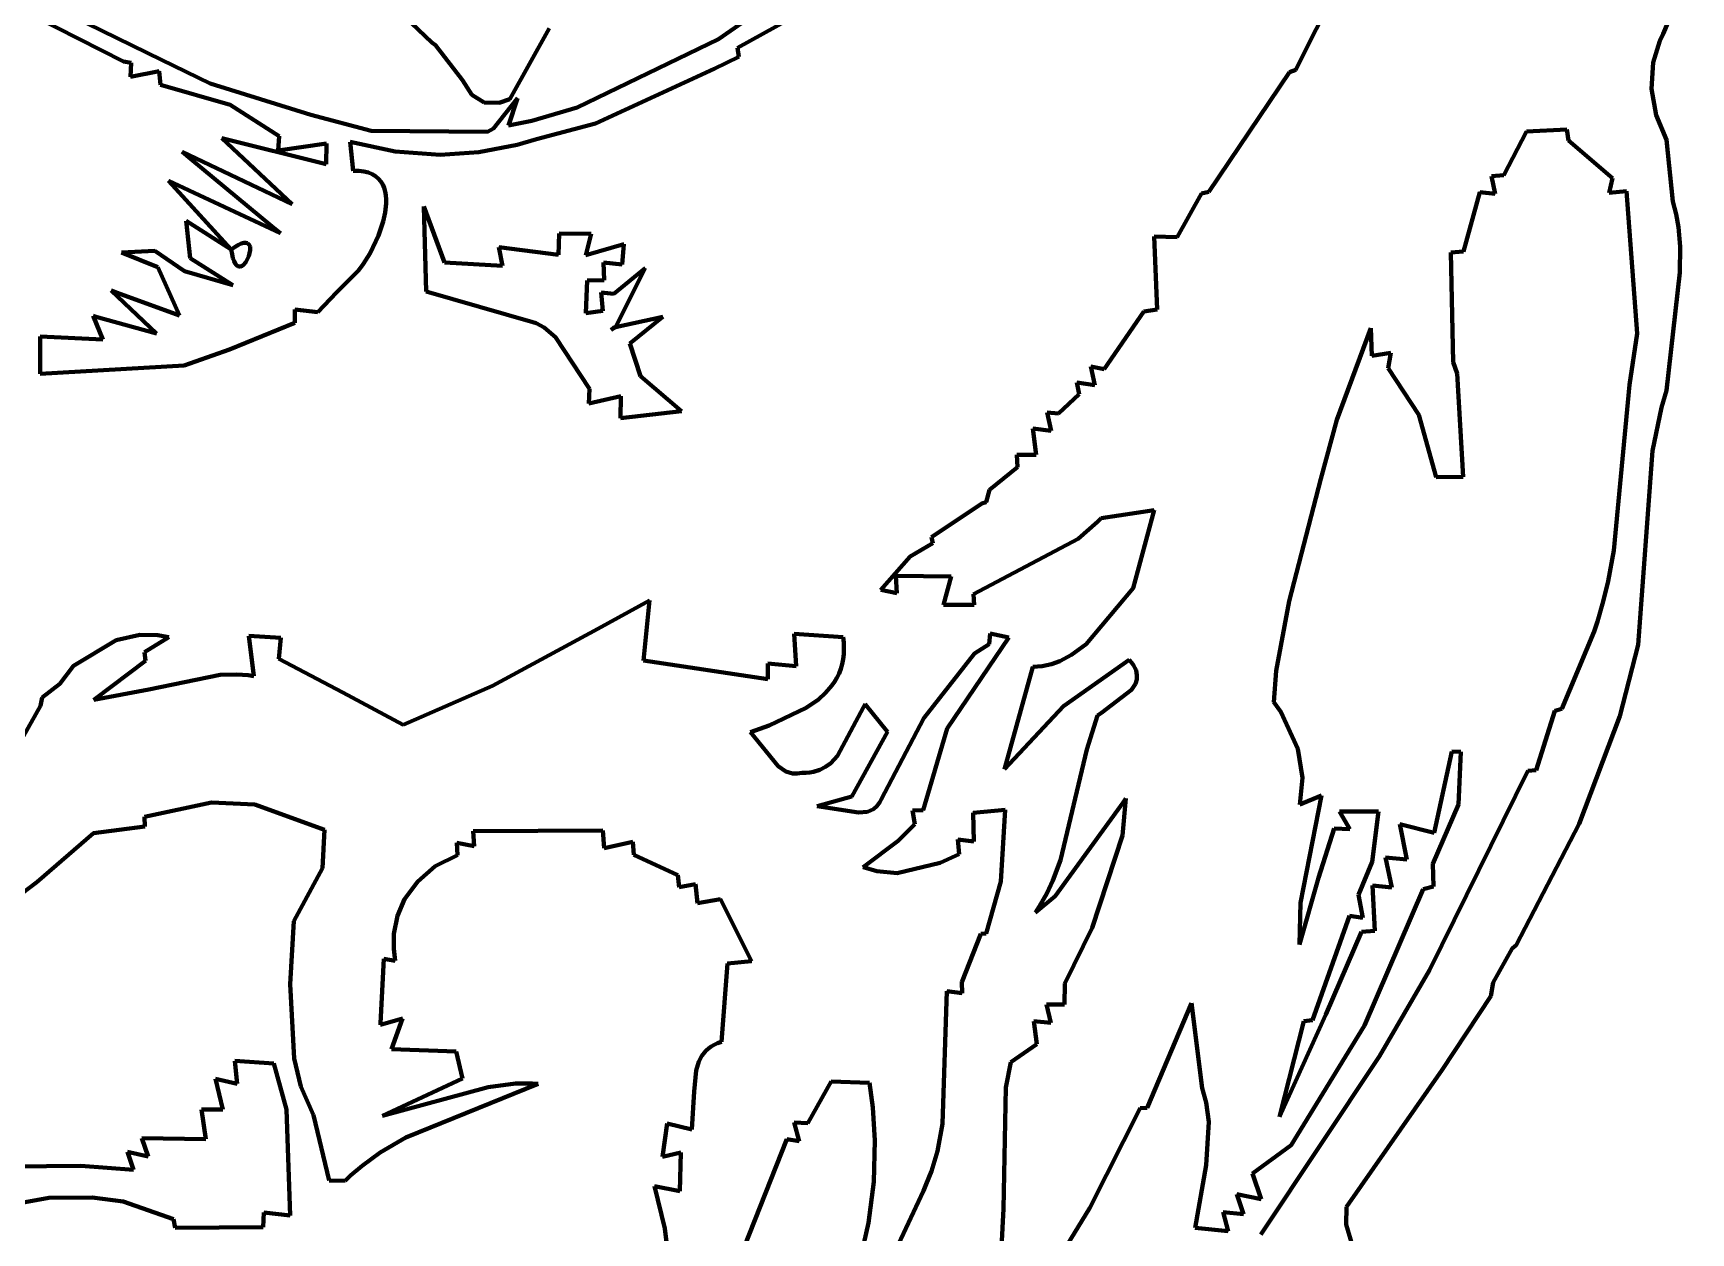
# Model space of a CAD drawing. Header units: millimetres. Extents: x 0 to 7.9, y 0 to 11.
# Drawn here: x 4.207 to 5.762, y 5.738 to 6.863 of the extents above; entities that cross this region are included whole.
import ezdxf

# ---------------------------------------------------------------- set-up
doc = ezdxf.new("R2010")
doc.units = ezdxf.units.MM
doc.layers.add('color#020202ff', color=7, linetype='CONTINUOUS', lineweight=100)
doc.layers.add('color#fefefeff', color=7, linetype='CONTINUOUS', lineweight=100)

msp = doc.modelspace()

# ---------------------------------------------------------------- linework, layer by layer
at = {"layer": 'color#020202ff'}
for p, q in [((4.8502, 6.8578), (4.9568, 6.9321)), ((5.7621, 6.9245), (5.7361, 6.8628)), ((4.2023, 6.9), (4.3276, 6.8383)), ((5.407, 6.8601), (5.4292, 6.903)), ((4.2922, 6.8369), (4.2083, 6.8794)), ((4.5813, 6.8546), (4.5621, 6.8728)), ((4.9154, 6.8759), (4.8678, 6.8498)), ((4.6913, 6.8677), (4.6545, 6.8015)), ((4.7175, 6.7939), (4.8502, 6.8578)), ((5.3915, 6.8292), (5.407, 6.8601)), ((5.7361, 6.8628), (5.733, 6.8563)), ((4.5847, 6.8521), (4.5813, 6.8546)), ((4.6101, 6.8193), (4.5847, 6.8521)), ((4.8691, 6.8414), (4.8459, 6.8301)), ((4.8678, 6.8498), (4.8691, 6.8414)), ((5.733, 6.8563), (5.7267, 6.8358)), ((4.2991, 6.8356), (4.2922, 6.8369)), ((4.2987, 6.8224), (4.2991, 6.8356)), ((4.3254, 6.8278), (4.2987, 6.8224)), ((4.3269, 6.815), (4.3254, 6.8278)), ((4.3276, 6.8383), (4.3734, 6.8164)), ((4.8459, 6.8301), (4.7347, 6.7786)), ((5.3101, 6.7147), (5.3857, 6.8269)), ((5.3857, 6.8269), (5.3915, 6.8292)), ((5.7267, 6.8358), (5.7251, 6.8111)), ((4.3922, 6.7962), (4.3269, 6.815)), ((4.3734, 6.8164), (4.4677, 6.787)), ((4.6188, 6.8055), (4.6101, 6.8193)), ((5.7251, 6.8111), (5.7294, 6.7866)), ((4.4381, 6.767), (4.3922, 6.7962)), ((4.6302, 6.7985), (4.6188, 6.8055)), ((4.6443, 6.7982), (4.6302, 6.7985)), ((4.6391, 6.7742), (4.6615, 6.8025)), ((4.6545, 6.8015), (4.6443, 6.7982)), ((4.6615, 6.8025), (4.6533, 6.7769)), ((4.4677, 6.787), (4.5244, 6.7718)), ((4.6533, 6.7769), (4.6751, 6.7813)), ((4.6751, 6.7813), (4.7175, 6.7939)), ((5.7294, 6.7866), (5.7394, 6.7635)), ((4.4504, 6.7032), (4.3843, 6.765)), ((4.3843, 6.765), (4.482, 6.7405)), ((4.4371, 6.7533), (4.4381, 6.767)), ((4.5244, 6.7718), (4.6333, 6.7708)), ((4.6333, 6.7708), (4.6391, 6.7742)), ((4.6793, 6.7641), (4.6614, 6.7588)), ((4.7347, 6.7786), (4.6793, 6.7641)), ((5.608, 6.7712), (5.5868, 6.7303)), ((5.6457, 6.7732), (5.608, 6.7712)), ((5.6474, 6.7629), (5.6457, 6.7732)), ((5.7394, 6.7635), (5.7451, 6.7056)), ((4.355, 6.7457), (4.3472, 6.7522)), ((4.3472, 6.7522), (4.4504, 6.7032)), ((4.4825, 6.7599), (4.4371, 6.7533)), ((4.482, 6.7405), (4.4825, 6.7599)), ((4.5467, 6.7524), (4.5045, 6.7614)), ((4.5045, 6.7614), (4.5075, 6.7345)), ((4.5891, 6.7495), (4.5467, 6.7524)), ((4.6254, 6.7519), (4.5891, 6.7495)), ((4.6614, 6.7588), (4.6254, 6.7519)), ((5.6885, 6.7275), (5.6474, 6.7629)), ((4.3986, 6.7095), (4.355, 6.7457)), ((4.5075, 6.7345), (4.5128, 6.7344)), ((4.5128, 6.7344), (4.5175, 6.7337)), ((4.5175, 6.7337), (4.5217, 6.7327)), ((4.5217, 6.7327), (4.5253, 6.7312)), ((4.3931, 6.6607), (4.3344, 6.7251)), ((4.3344, 6.7251), (4.4393, 6.6758)), ((4.5253, 6.7312), (4.5285, 6.7293)), ((4.5285, 6.7293), (4.5312, 6.727)), ((4.5312, 6.727), (4.5334, 6.7245)), ((4.5334, 6.7245), (4.5352, 6.7216)), ((4.5352, 6.7216), (4.5366, 6.7184)), ((4.5366, 6.7184), (4.5376, 6.715)), ((5.5868, 6.7303), (5.5751, 6.7293)), ((5.5751, 6.7293), (5.5787, 6.7128)), ((5.6855, 6.7138), (5.6885, 6.7275)), ((4.4315, 6.6823), (4.3986, 6.7095)), ((4.5385, 6.7036), (4.5375, 6.6953)), ((4.5376, 6.715), (4.5382, 6.7114)), ((4.5382, 6.7114), (4.5385, 6.7076)), ((4.5385, 6.7076), (4.5385, 6.7036)), ((5.2803, 6.6723), (5.303, 6.7131)), ((5.303, 6.7131), (5.3101, 6.7147)), ((5.5643, 6.7143), (5.5488, 6.6586)), ((5.5787, 6.7128), (5.5643, 6.7143)), ((5.7017, 6.7153), (5.6855, 6.7138)), ((5.7116, 6.5819), (5.7017, 6.7153)), ((5.7451, 6.7056), (5.7484, 6.6936)), ((4.3547, 6.6526), (4.3508, 6.6876)), ((4.3508, 6.6876), (4.3931, 6.6607)), ((4.5356, 6.6867), (4.5312, 6.6736)), ((4.5375, 6.6953), (4.5356, 6.6867)), ((4.5736, 6.701), (4.5931, 6.6483)), ((4.5758, 6.6211), (4.5736, 6.701)), ((5.7484, 6.6936), (5.7506, 6.6815)), ((4.4393, 6.6758), (4.4315, 6.6823)), ((4.5312, 6.6736), (4.5234, 6.6573)), ((4.6999, 6.6557), (4.7006, 6.6756)), ((4.7006, 6.6756), (4.7306, 6.6754)), ((4.7306, 6.6754), (4.7258, 6.6554)), ((5.2616, 6.6042), (5.2587, 6.6728)), ((5.2587, 6.6728), (5.2803, 6.6723)), ((5.7506, 6.6815), (5.7522, 6.6633)), ((4.2903, 6.6579), (4.3214, 6.6593)), ((4.3241, 6.6439), (4.2903, 6.6579)), ((4.3214, 6.6593), (4.3492, 6.6404)), ((4.3967, 6.6632), (4.3931, 6.6607)), ((4.3931, 6.6607), (4.3939, 6.6563)), ((4.3939, 6.6563), (4.3947, 6.6526)), ((4.3998, 6.6649), (4.3967, 6.6632)), ((4.4025, 6.6661), (4.3998, 6.6649)), ((4.4048, 6.6667), (4.4025, 6.6661)), ((4.4067, 6.6668), (4.4048, 6.6667)), ((4.4082, 6.6665), (4.4067, 6.6668)), ((4.4093, 6.6657), (4.4082, 6.6665)), ((4.4102, 6.6647), (4.4093, 6.6657)), ((4.4097, 6.6542), (4.411, 6.66)), ((4.4107, 6.6633), (4.4102, 6.6647)), ((4.411, 6.66), (4.4107, 6.6633)), ((4.5234, 6.6573), (4.5169, 6.6467)), ((4.6475, 6.6454), (4.644, 6.6627)), ((4.644, 6.6627), (4.6999, 6.6557)), ((4.7258, 6.6554), (4.7613, 6.6655)), ((4.7613, 6.6655), (4.7598, 6.6464)), ((5.5488, 6.6586), (5.5371, 6.6578)), ((5.5371, 6.6578), (5.5392, 6.555)), ((5.7522, 6.6633), (5.7519, 6.6389)), ((4.3446, 6.5988), (4.3241, 6.6439)), ((4.3492, 6.6404), (4.3945, 6.6271)), ((4.3945, 6.6271), (4.3547, 6.6526)), ((4.3947, 6.6526), (4.3958, 6.6497)), ((4.3958, 6.6497), (4.3969, 6.6476)), ((4.3969, 6.6476), (4.3981, 6.646)), ((4.3981, 6.646), (4.3993, 6.6451)), ((4.3993, 6.6451), (4.4006, 6.6447)), ((4.4006, 6.6447), (4.4019, 6.6448)), ((4.4019, 6.6448), (4.4033, 6.6453)), ((4.4033, 6.6453), (4.4045, 6.6461)), ((4.4045, 6.6461), (4.4069, 6.6488)), ((4.4069, 6.6488), (4.4097, 6.6542)), ((4.5126, 6.641), (4.4917, 6.6203)), ((4.5169, 6.6467), (4.5126, 6.641)), ((4.5931, 6.6483), (4.6475, 6.6454)), ((4.7598, 6.6464), (4.7424, 6.6485)), ((4.7424, 6.6485), (4.743, 6.6317)), ((4.7518, 6.6189), (4.7813, 6.643)), ((4.7813, 6.643), (4.7535, 6.5879)), ((5.7519, 6.6389), (5.7392, 6.5285)), ((4.7268, 6.6316), (4.7258, 6.6009)), ((4.743, 6.6317), (4.7268, 6.6316)), ((4.323, 6.5819), (4.2806, 6.6221)), ((4.2806, 6.6221), (4.2861, 6.6201)), ((4.2861, 6.6201), (4.3446, 6.5988)), ((4.4917, 6.6203), (4.4744, 6.6018)), ((4.6761, 6.5924), (4.5758, 6.6211)), ((4.7415, 6.603), (4.7401, 6.6204)), ((4.7401, 6.6204), (4.7518, 6.6189)), ((4.2726, 6.5762), (4.2637, 6.5983)), ((4.2637, 6.5983), (4.2653, 6.5979)), ((4.2653, 6.5979), (4.323, 6.5819)), ((4.4744, 6.6018), (4.4526, 6.6044)), ((4.4526, 6.6044), (4.4528, 6.5919)), ((4.679, 6.5914), (4.6761, 6.5924)), ((4.7258, 6.6009), (4.7415, 6.603)), ((4.7535, 6.5879), (4.798, 6.5974)), ((4.798, 6.5974), (4.7668, 6.5724)), ((5.2119, 6.5483), (5.249, 6.6025)), ((5.249, 6.6025), (5.2616, 6.6042)), ((4.2138, 6.544), (4.214, 6.5789)), ((4.214, 6.5789), (4.2726, 6.5762)), ((4.4528, 6.5919), (4.3915, 6.5667)), ((4.6867, 6.5875), (4.679, 6.5914)), ((4.6973, 6.5783), (4.6867, 6.5875)), ((4.7292, 6.5298), (4.6973, 6.5783)), ((4.7535, 6.5879), (4.7494, 6.5852)), ((4.7494, 6.5852), (4.7516, 6.5871)), ((4.7516, 6.5871), (4.7535, 6.5879)), ((5.4618, 6.5869), (5.4302, 6.5008)), ((5.463, 6.5608), (5.4618, 6.5869)), ((5.7046, 6.5337), (5.7116, 6.5819)), ((4.3915, 6.5667), (4.3489, 6.5517)), ((4.7668, 6.5724), (4.777, 6.5418)), ((5.4807, 6.5638), (5.463, 6.5608)), ((5.4783, 6.5493), (5.4807, 6.5638)), ((4.3489, 6.5517), (4.2138, 6.544)), ((5.2032, 6.5334), (5.1993, 6.551)), ((5.1993, 6.551), (5.2119, 6.5483)), ((5.5069, 6.5055), (5.4783, 6.5493)), ((5.5392, 6.555), (5.543, 6.5443)), ((4.777, 6.5418), (4.8153, 6.509)), ((5.1884, 6.5249), (5.1863, 6.5358)), ((5.1863, 6.5358), (5.2032, 6.5334)), ((5.543, 6.5443), (5.5484, 6.4475)), ((5.6898, 6.3782), (5.7046, 6.5337)), ((4.7286, 6.5161), (4.7292, 6.5298)), ((4.7586, 6.5229), (4.7286, 6.5161)), ((4.7583, 6.5023), (4.7586, 6.5229)), ((5.1691, 6.5068), (5.1884, 6.5249)), ((5.7392, 6.5285), (5.7347, 6.5124)), ((4.8153, 6.509), (4.7583, 6.5023)), ((5.1621, 6.4905), (5.1583, 6.5078)), ((5.1583, 6.5078), (5.1691, 6.5068)), ((5.4302, 6.5008), (5.4151, 6.4455)), ((5.5231, 6.447), (5.5069, 6.5055)), ((5.7347, 6.5124), (5.7261, 6.4718)), ((5.148, 6.468), (5.1448, 6.4928)), ((5.1448, 6.4928), (5.1621, 6.4905)), ((5.1306, 6.4566), (5.1298, 6.468)), ((5.1298, 6.468), (5.148, 6.468)), ((5.7261, 6.4718), (5.7127, 6.2898)), ((5.1044, 6.4351), (5.1306, 6.4566)), ((5.4151, 6.4455), (5.3852, 6.3307)), ((5.5484, 6.4475), (5.5231, 6.447)), ((5.0498, 6.3909), (5.097, 6.4224)), ((5.097, 6.4224), (5.1011, 6.4237)), ((5.1011, 6.4237), (5.1044, 6.4351)), ((5.209, 6.4087), (5.2056, 6.4051)), ((5.2586, 6.4161), (5.209, 6.4087)), ((5.239, 6.343), (5.2586, 6.4161)), ((5.051, 6.3851), (5.0498, 6.3909)), ((5.2056, 6.4051), (5.1875, 6.3892)), ((5.0298, 6.3726), (5.051, 6.3851)), ((5.1875, 6.3892), (5.0893, 6.3375)), ((5.6845, 6.3495), (5.6898, 6.3782)), ((5.0025, 6.3413), (5.0298, 6.3726)), ((5.0682, 6.3539), (5.0164, 6.3546)), ((5.0164, 6.3546), (5.0174, 6.3384)), ((5.061, 6.3275), (5.0682, 6.3539)), ((5.68, 6.3305), (5.6845, 6.3495)), ((4.7369, 6.3048), (4.7854, 6.3316)), ((4.7854, 6.3316), (4.7798, 6.2751)), ((5.0174, 6.3384), (5.0025, 6.3413)), ((5.0893, 6.3375), (5.0898, 6.3275)), ((5.1948, 6.2905), (5.239, 6.343)), ((5.3852, 6.3307), (5.3731, 6.2654)), ((5.6745, 6.3117), (5.68, 6.3305)), ((5.0898, 6.3275), (5.061, 6.3275)), ((4.2853, 6.2941), (4.3075, 6.2991)), ((4.3075, 6.2991), (4.3243, 6.2989)), ((4.3347, 6.297), (4.3118, 6.283)), ((4.3243, 6.2989), (4.3347, 6.297)), ((4.4144, 6.2606), (4.4096, 6.2982)), ((4.4096, 6.2982), (4.4395, 6.2963)), ((4.6381, 6.2515), (4.7369, 6.3048)), ((4.9229, 6.2698), (4.921, 6.3001)), ((4.921, 6.3001), (4.967, 6.2972)), ((4.967, 6.2972), (4.9676, 6.2916)), ((5.1041, 6.2904), (5.1048, 6.3004)), ((5.1048, 6.3004), (5.1225, 6.2968)), ((5.6411, 6.23), (5.6713, 6.3024)), ((5.6713, 6.3024), (5.6745, 6.3117)), ((4.2451, 6.2703), (4.2853, 6.2941)), ((4.3118, 6.283), (4.3127, 6.2749)), ((4.4395, 6.2963), (4.4378, 6.2767)), ((4.9676, 6.2916), (4.9678, 6.2863)), ((4.9678, 6.2863), (4.9676, 6.2812)), ((5.0426, 6.2211), (5.0901, 6.2819)), ((5.1225, 6.2968), (5.0647, 6.2115)), ((5.0901, 6.2819), (5.1041, 6.2904)), ((5.1813, 6.2805), (5.1948, 6.2905)), ((5.7127, 6.2898), (5.6956, 6.2231)), ((4.2322, 6.2532), (4.2451, 6.2703)), ((4.3127, 6.2749), (4.2654, 6.2393)), ((4.4378, 6.2767), (4.4977, 6.2453)), ((4.7798, 6.2751), (4.8964, 6.2578)), ((4.8964, 6.2578), (4.8963, 6.2725)), ((4.8963, 6.2725), (4.9229, 6.2698)), ((4.9648, 6.2673), (4.9632, 6.263)), ((4.9661, 6.2717), (4.9648, 6.2673)), ((4.9671, 6.2763), (4.9661, 6.2717)), ((4.9676, 6.2812), (4.9671, 6.2763)), ((5.1183, 6.1734), (5.1448, 6.2692)), ((5.1448, 6.2692), (5.1538, 6.27)), ((5.1538, 6.27), (5.1623, 6.2719)), ((5.1623, 6.2719), (5.1702, 6.2747)), ((5.1702, 6.2747), (5.1813, 6.2805)), ((5.2354, 6.2758), (5.1737, 6.2324)), ((5.2375, 6.2732), (5.2354, 6.2758)), ((5.2393, 6.2707), (5.2375, 6.2732)), ((5.2407, 6.2683), (5.2393, 6.2707)), ((5.2417, 6.266), (5.2407, 6.2683)), ((5.2423, 6.2637), (5.2417, 6.266)), ((4.2158, 6.2404), (4.2322, 6.2532)), ((4.3158, 6.248), (4.3826, 6.2618)), ((4.3826, 6.2618), (4.3984, 6.2621)), ((4.3984, 6.2621), (4.4091, 6.2613)), ((4.4091, 6.2613), (4.4144, 6.2606)), ((4.5545, 6.215), (4.6381, 6.2515)), ((4.9564, 6.2516), (4.9506, 6.2448)), ((4.9589, 6.2552), (4.9564, 6.2516)), ((4.9612, 6.259), (4.9589, 6.2552)), ((4.9632, 6.263), (4.9612, 6.259)), ((5.2375, 6.2477), (5.2411, 6.2533)), ((5.2411, 6.2533), (5.2424, 6.2573)), ((5.2426, 6.2615), (5.2423, 6.2637)), ((5.2424, 6.2573), (5.2426, 6.2615)), ((5.3731, 6.2654), (5.3711, 6.236)), ((4.2143, 6.2326), (4.2158, 6.2404)), ((4.2641, 6.2383), (4.3158, 6.248)), ((4.2654, 6.2393), (4.2641, 6.2383)), ((4.4977, 6.2453), (4.5545, 6.215)), ((4.9438, 6.2387), (4.9324, 6.2307)), ((4.9506, 6.2448), (4.9438, 6.2387)), ((5.2092, 6.2262), (5.2375, 6.2477)), ((5.3711, 6.236), (5.3774, 6.2271)), ((4.1824, 6.1758), (4.2143, 6.2326)), ((4.9324, 6.2307), (4.8975, 6.2143)), ((4.9617, 6.1857), (4.9861, 6.2314)), ((4.9861, 6.2314), (4.9876, 6.2341)), ((4.9876, 6.2341), (5.0085, 6.2084)), ((5.0027, 6.1447), (5.0426, 6.2211)), ((5.1737, 6.2324), (5.1183, 6.1734)), ((5.1955, 6.1916), (5.2055, 6.2236)), ((5.2055, 6.2236), (5.2092, 6.2262)), ((5.3774, 6.2271), (5.3936, 6.1925)), ((5.6169, 6.1725), (5.6346, 6.228)), ((5.6346, 6.228), (5.6411, 6.23)), ((5.6956, 6.2231), (5.6572, 6.1219)), ((4.8975, 6.2143), (4.88, 6.2079)), ((4.88, 6.2079), (4.9062, 6.1761)), ((5.0085, 6.2084), (4.9752, 6.1477)), ((5.0647, 6.2115), (5.0421, 6.1348)), ((5.1708, 6.0878), (5.1955, 6.1916)), ((5.3936, 6.1925), (5.3977, 6.1653)), ((5.5213, 6.1136), (5.5378, 6.1899)), ((5.5378, 6.1899), (5.5463, 6.1894)), ((5.5463, 6.1894), (5.5441, 6.1401)), ((4.9062, 6.1761), (4.9133, 6.1712)), ((4.9391, 6.1707), (4.9452, 6.1726)), ((4.9452, 6.1726), (4.9506, 6.1754)), ((4.9506, 6.1754), (4.9554, 6.179)), ((4.9554, 6.179), (4.9617, 6.1857)), ((5.6092, 6.1716), (5.6169, 6.1725)), ((4.9133, 6.1712), (4.9194, 6.1693)), ((4.9194, 6.1693), (4.9238, 6.1691)), ((4.9238, 6.1691), (4.9287, 6.1698)), ((4.9287, 6.1698), (4.9324, 6.1699)), ((4.9324, 6.1699), (4.9358, 6.1702)), ((4.9358, 6.1702), (4.9391, 6.1707)), ((5.3977, 6.1653), (5.3953, 6.1402)), ((5.517, 5.9849), (5.6092, 6.1716)), ((4.3747, 6.1421), (4.3118, 6.1285)), ((4.4153, 6.1401), (4.3747, 6.1421)), ((4.9752, 6.1477), (4.9426, 6.1386)), ((4.9987, 6.1386), (5.0015, 6.1424)), ((5.0015, 6.1424), (5.0027, 6.1447)), ((5.2296, 6.1419), (5.1659, 6.0543)), ((5.2291, 6.1111), (5.2323, 6.1458)), ((5.2323, 6.1458), (5.2296, 6.1419)), ((5.3953, 6.1402), (5.4156, 6.1486)), ((5.4156, 6.1486), (5.396, 6.0479)), ((4.3118, 6.1285), (4.3121, 6.1194)), ((4.4805, 6.1163), (4.4153, 6.1401)), ((4.9426, 6.1386), (4.9813, 6.1325)), ((4.9813, 6.1325), (4.9898, 6.1334)), ((4.9898, 6.1334), (4.9954, 6.1359)), ((4.9954, 6.1359), (4.9987, 6.1386)), ((5.0421, 6.1348), (5.0321, 6.1344)), ((5.0321, 6.1344), (5.0342, 6.1216)), ((5.089, 6.1322), (5.1191, 6.1353)), ((5.0897, 6.1054), (5.089, 6.1322)), ((5.1191, 6.1353), (5.1149, 6.0678)), ((5.4326, 6.1335), (5.469, 6.1337)), ((5.4423, 6.1169), (5.4326, 6.1335)), ((5.469, 6.1337), (5.4631, 6.0864)), ((5.5441, 6.1401), (5.5201, 6.0846)), ((4.264, 6.1133), (4.2107, 6.0672)), ((4.3121, 6.1194), (4.264, 6.1133)), ((4.4786, 6.0804), (4.4805, 6.1163)), ((4.7417, 6.1158), (4.62, 6.1153)), ((4.62, 6.1153), (4.6208, 6.1012)), ((4.7429, 6.0993), (4.7417, 6.1158)), ((5.0342, 6.1216), (5.0185, 6.1062)), ((5.2007, 6.0246), (5.2291, 6.1111)), ((5.4128, 6.0713), (5.4275, 6.1177)), ((5.4275, 6.1177), (5.4423, 6.1169)), ((5.4956, 6.0887), (5.4892, 6.1216)), ((5.4892, 6.1216), (5.5213, 6.1136)), ((5.6572, 6.1219), (5.5982, 6.0081)), ((4.6208, 6.1012), (4.6047, 6.1042)), ((4.6047, 6.1042), (4.6052, 6.0927)), ((4.7697, 6.1052), (4.7429, 6.0993)), ((4.7708, 6.0929), (4.7697, 6.1052)), ((5.0185, 6.1062), (4.9859, 6.0815)), ((5.0759, 6.0937), (5.0747, 6.1072)), ((5.0747, 6.1072), (5.0897, 6.1054)), ((4.4518, 6.0308), (4.4786, 6.0804)), ((4.5843, 6.0822), (4.568, 6.0679)), ((4.6052, 6.0927), (4.5843, 6.0822)), ((4.8119, 6.0738), (4.7708, 6.0929)), ((4.9859, 6.0815), (4.9986, 6.0775)), ((5.0177, 6.0758), (5.0581, 6.0855)), ((5.0581, 6.0855), (5.0759, 6.0937)), ((5.1637, 6.069), (5.1708, 6.0878)), ((5.4631, 6.0864), (5.4505, 6.0554)), ((5.4817, 6.0622), (5.4758, 6.0905)), ((5.4758, 6.0905), (5.4956, 6.0887)), ((5.5201, 6.0846), (5.5208, 6.0634)), ((4.2107, 6.0672), (4.149, 6.0211)), ((4.568, 6.0679), (4.5557, 6.0513)), ((4.8132, 6.0625), (4.8119, 6.0738)), ((4.8284, 6.0656), (4.8132, 6.0625)), ((4.8303, 6.0477), (4.8284, 6.0656)), ((4.9986, 6.0775), (5.0177, 6.0758)), ((5.1149, 6.0678), (5.1011, 6.0191)), ((5.1579, 6.0568), (5.1637, 6.069)), ((5.3951, 6.0088), (5.4128, 6.0713)), ((5.4656, 6.0216), (5.4635, 6.0642)), ((5.4635, 6.0642), (5.4817, 6.0622)), ((4.5557, 6.0513), (4.549, 6.0358)), ((4.8521, 6.0514), (4.8303, 6.0477)), ((4.8811, 5.9931), (4.8521, 6.0514)), ((5.1659, 6.0543), (5.1475, 6.039)), ((5.1513, 6.0449), (5.1579, 6.0568)), ((5.4505, 6.0554), (5.4543, 6.034)), ((5.5111, 6.0609), (5.456, 5.933)), ((5.5208, 6.0634), (5.5111, 6.0609)), ((4.549, 6.0358), (4.5456, 6.019)), ((5.1475, 6.039), (5.1513, 6.0449)), ((5.396, 6.0479), (5.3951, 6.0088)), ((5.4418, 6.0359), (5.4072, 5.9379)), ((5.4543, 6.034), (5.4418, 6.0359)), ((4.4483, 5.9716), (4.4518, 6.0308)), ((4.5456, 6.019), (4.5455, 6.0047)), ((5.0963, 6.0189), (5.0783, 5.9736)), ((5.1011, 6.0191), (5.0963, 6.0189)), ((5.1748, 5.9723), (5.2007, 6.0246)), ((5.4198, 5.9431), (5.4531, 6.0209)), ((5.4531, 6.0209), (5.4656, 6.0216)), ((4.5455, 6.0047), (4.547, 5.9935)), ((5.5944, 6.0052), (5.5766, 5.9731)), ((5.5982, 6.0081), (5.5944, 6.0052)), ((4.5362, 5.9955), (4.5331, 5.9351)), ((4.547, 5.9935), (4.5362, 5.9955)), ((4.8529, 5.9175), (4.8585, 5.9912)), ((4.8585, 5.9912), (4.8811, 5.9931)), ((4.4521, 5.9019), (4.4483, 5.9716)), ((5.0783, 5.9736), (5.0787, 5.9631)), ((5.1746, 5.9527), (5.1748, 5.9723)), ((5.47, 5.9043), (5.517, 5.9849)), ((5.5766, 5.9731), (5.5744, 5.9605)), ((5.0643, 5.9652), (5.0602, 5.8408)), ((5.0787, 5.9631), (5.0643, 5.9652)), ((5.5744, 5.9605), (5.5288, 5.8912)), ((4.533, 5.9334), (4.5536, 5.9394)), ((4.5536, 5.9394), (4.5433, 5.9107)), ((5.1578, 5.9526), (5.1746, 5.9527)), ((5.1619, 5.9355), (5.1578, 5.9526)), ((5.2937, 5.954), (5.2522, 5.8556)), ((5.3037, 5.8741), (5.2937, 5.954)), ((5.3762, 5.8472), (5.4198, 5.9431)), ((4.5331, 5.9351), (4.533, 5.9334)), ((5.1486, 5.9155), (5.146, 5.9369)), ((5.146, 5.9369), (5.1619, 5.9355)), ((5.3991, 5.937), (5.3762, 5.8472)), ((5.456, 5.933), (5.3872, 5.8207)), ((5.4072, 5.9379), (5.3991, 5.937)), ((4.5433, 5.9107), (4.604, 5.9084)), ((4.604, 5.9084), (4.61, 5.8832)), ((4.8346, 5.9045), (4.8383, 5.9092)), ((4.8383, 5.9092), (4.8406, 5.9112)), ((4.8406, 5.9112), (4.8432, 5.9131)), ((4.8432, 5.9131), (4.8461, 5.9148)), ((4.8461, 5.9148), (4.8493, 5.9163)), ((4.8493, 5.9163), (4.8529, 5.9175)), ((5.1244, 5.8984), (5.1486, 5.9155)), ((4.3988, 5.8782), (4.3965, 5.8997)), ((4.3965, 5.8997), (4.4329, 5.8972)), ((4.4329, 5.8972), (4.445, 5.8541)), ((4.4585, 5.8756), (4.4521, 5.9019)), ((4.8291, 5.8906), (4.8318, 5.8993)), ((4.8318, 5.8993), (4.8346, 5.9045)), ((5.1197, 5.8748), (5.1244, 5.8984)), ((5.3588, 5.7368), (5.47, 5.9043)), ((4.3852, 5.8542), (4.3783, 5.883)), ((4.3783, 5.883), (4.3988, 5.8782)), ((4.61, 5.8832), (4.535, 5.8482)), ((4.681, 5.8781), (4.557, 5.828)), ((4.6342, 5.8751), (4.6598, 5.8784)), ((4.6598, 5.8784), (4.6756, 5.8785)), ((4.6756, 5.8785), (4.681, 5.8781)), ((4.8273, 5.8711), (4.8291, 5.8906)), ((4.9558, 5.8804), (4.9339, 5.8413)), ((4.9917, 5.8792), (4.9558, 5.8804)), ((4.9949, 5.8561), (4.9917, 5.8792)), ((5.5288, 5.8912), (5.439, 5.7628)), ((4.4701, 5.8487), (4.4585, 5.8756)), ((4.535, 5.8482), (4.6342, 5.8751)), ((4.8252, 5.8355), (4.8273, 5.8711)), ((5.1175, 5.7609), (5.1197, 5.8748)), ((5.3075, 5.8606), (5.3037, 5.8741)), ((4.3651, 5.8541), (4.3852, 5.8542)), ((4.3694, 5.8264), (4.3651, 5.8541)), ((4.445, 5.8541), (4.4485, 5.7549)), ((4.4849, 5.7876), (4.4701, 5.8487)), ((4.9968, 5.825), (4.9949, 5.8561)), ((5.2455, 5.8554), (5.1983, 5.7618)), ((5.2522, 5.8556), (5.2455, 5.8554)), ((5.3099, 5.8426), (5.3075, 5.8606)), ((4.7976, 5.8098), (4.8021, 5.8409)), ((4.8021, 5.8409), (4.8252, 5.8355)), ((4.9339, 5.8413), (4.9212, 5.842)), ((4.9212, 5.842), (4.9257, 5.8246)), ((5.0602, 5.8408), (5.0554, 5.8152)), ((5.3074, 5.8018), (5.3099, 5.8426)), ((4.3153, 5.8102), (4.3092, 5.8274)), ((4.3092, 5.8274), (4.3694, 5.8264)), ((4.557, 5.828), (4.5329, 5.8137)), ((4.9143, 5.8262), (4.8383, 5.6352)), ((4.9257, 5.8246), (4.9143, 5.8262)), ((4.9957, 5.7863), (4.9968, 5.825)), ((5.0554, 5.8152), (5.0498, 5.7964)), ((5.3872, 5.8207), (5.3508, 5.7942)), ((4.1877, 5.8006), (4.2519, 5.8012)), ((4.2519, 5.8012), (4.3015, 5.7977)), ((4.3015, 5.7977), (4.2959, 5.8146)), ((4.2959, 5.8146), (4.3153, 5.8102)), ((4.5159, 5.8013), (4.5051, 5.7921)), ((4.5329, 5.8137), (4.5159, 5.8013)), ((4.8149, 5.8138), (4.7976, 5.8098)), ((4.8139, 5.7777), (4.8149, 5.8138)), ((5.2971, 5.7431), (5.3074, 5.8018)), ((4.4999, 5.7871), (4.4849, 5.7876)), ((4.5051, 5.7921), (4.4999, 5.7871)), ((4.9909, 5.7478), (4.9957, 5.7863)), ((5.045, 5.784), (5.0423, 5.7779)), ((5.0498, 5.7964), (5.045, 5.784)), ((5.3508, 5.7942), (5.359, 5.7701)), ((4.222, 5.7713), (4.1535, 5.7588)), ((4.2626, 5.7716), (4.222, 5.7713)), ((4.2916, 5.7678), (4.2626, 5.7716)), ((4.7997, 5.7425), (4.79, 5.7821)), ((4.79, 5.7821), (4.8139, 5.7777)), ((5.0423, 5.7779), (5.0165, 5.7227)), ((5.359, 5.7701), (5.3363, 5.7749)), ((5.3363, 5.7749), (5.3424, 5.7559)), ((4.3389, 5.7513), (4.2916, 5.7678)), ((4.4236, 5.7576), (4.423, 5.7437)), ((4.4485, 5.7549), (4.4236, 5.7576)), ((5.1155, 5.7249), (5.1175, 5.7609)), ((5.1983, 5.7618), (5.1769, 5.7267)), ((5.3424, 5.7559), (5.3235, 5.7579)), ((5.3235, 5.7579), (5.3282, 5.7402)), ((5.439, 5.7628), (5.4388, 5.7463)), ((4.3404, 5.7431), (4.3389, 5.7513)), ((4.423, 5.7437), (4.3404, 5.7431)), ((4.8065, 5.6889), (4.7997, 5.7425)), ((4.9806, 5.7023), (4.9909, 5.7478)), ((5.3282, 5.7402), (5.2971, 5.7431)), ((5.4388, 5.7463), (5.4617, 5.6696))]:
    msp.add_line(p, q, dxfattribs=at)
at = {"layer": 'color#fefefeff'}
for p, q in [((4.9568, 6.9321), (4.8502, 6.8578)), ((5.7361, 6.8628), (5.7621, 6.9245)), ((4.3276, 6.8383), (4.2023, 6.9)), ((5.4292, 6.903), (5.407, 6.8601)), ((4.2083, 6.8794), (4.2922, 6.8369)), ((4.5621, 6.8728), (4.5813, 6.8546)), ((4.8678, 6.8498), (4.9154, 6.8759)), ((4.6545, 6.8015), (4.6913, 6.8677)), ((4.8502, 6.8578), (4.7175, 6.7939)), ((5.407, 6.8601), (5.3915, 6.8292)), ((5.733, 6.8563), (5.7361, 6.8628)), ((4.5813, 6.8546), (4.5847, 6.8521)), ((4.5847, 6.8521), (4.6101, 6.8193)), ((4.8459, 6.8301), (4.8691, 6.8414)), ((4.8691, 6.8414), (4.8678, 6.8498)), ((5.7267, 6.8358), (5.733, 6.8563)), ((4.2922, 6.8369), (4.2991, 6.8356)), ((4.2991, 6.8356), (4.2987, 6.8224)), ((4.2987, 6.8224), (4.3254, 6.8278)), ((4.3254, 6.8278), (4.3269, 6.815)), ((4.3734, 6.8164), (4.3276, 6.8383)), ((4.7347, 6.7786), (4.8459, 6.8301)), ((5.3857, 6.8269), (5.3101, 6.7147)), ((5.3915, 6.8292), (5.3857, 6.8269)), ((5.7251, 6.8111), (5.7267, 6.8358)), ((4.3269, 6.815), (4.3922, 6.7962)), ((4.4677, 6.787), (4.3734, 6.8164)), ((4.6101, 6.8193), (4.6188, 6.8055)), ((5.7294, 6.7866), (5.7251, 6.8111)), ((4.3922, 6.7962), (4.4381, 6.767)), ((4.6188, 6.8055), (4.6302, 6.7985)), ((4.6302, 6.7985), (4.6443, 6.7982)), ((4.6615, 6.8025), (4.6391, 6.7742)), ((4.6443, 6.7982), (4.6545, 6.8015)), ((4.6533, 6.7769), (4.6615, 6.8025)), ((4.5244, 6.7718), (4.4677, 6.787)), ((4.6751, 6.7813), (4.6533, 6.7769)), ((4.7175, 6.7939), (4.6751, 6.7813)), ((5.7394, 6.7635), (5.7294, 6.7866)), ((4.482, 6.7405), (4.3843, 6.765)), ((4.3843, 6.765), (4.4504, 6.7032)), ((4.4381, 6.767), (4.4371, 6.7533)), ((4.6333, 6.7708), (4.5244, 6.7718)), ((4.6391, 6.7742), (4.6333, 6.7708)), ((4.6614, 6.7588), (4.6793, 6.7641)), ((4.6793, 6.7641), (4.7347, 6.7786)), ((5.5868, 6.7303), (5.608, 6.7712)), ((5.608, 6.7712), (5.6457, 6.7732)), ((5.6457, 6.7732), (5.6474, 6.7629)), ((5.7451, 6.7056), (5.7394, 6.7635)), ((4.4504, 6.7032), (4.3472, 6.7522)), ((4.3472, 6.7522), (4.355, 6.7457)), ((4.4371, 6.7533), (4.4825, 6.7599)), ((4.4825, 6.7599), (4.482, 6.7405)), ((4.5075, 6.7345), (4.5045, 6.7614)), ((4.5045, 6.7614), (4.5467, 6.7524)), ((4.5467, 6.7524), (4.5891, 6.7495)), ((4.5891, 6.7495), (4.6254, 6.7519)), ((4.6254, 6.7519), (4.6614, 6.7588)), ((5.6474, 6.7629), (5.6885, 6.7275)), ((4.355, 6.7457), (4.3986, 6.7095)), ((4.5128, 6.7344), (4.5075, 6.7345)), ((4.5175, 6.7337), (4.5128, 6.7344)), ((4.5217, 6.7327), (4.5175, 6.7337)), ((4.5253, 6.7312), (4.5217, 6.7327)), ((4.4393, 6.6758), (4.3344, 6.7251)), ((4.3344, 6.7251), (4.3931, 6.6607)), ((4.5285, 6.7293), (4.5253, 6.7312)), ((4.5312, 6.727), (4.5285, 6.7293)), ((4.5334, 6.7245), (4.5312, 6.727)), ((4.5352, 6.7216), (4.5334, 6.7245)), ((4.5366, 6.7184), (4.5352, 6.7216)), ((4.5376, 6.715), (4.5366, 6.7184)), ((5.5751, 6.7293), (5.5868, 6.7303)), ((5.5787, 6.7128), (5.5751, 6.7293)), ((5.6885, 6.7275), (5.6855, 6.7138)), ((4.3986, 6.7095), (4.4315, 6.6823)), ((4.5375, 6.6953), (4.5385, 6.7036)), ((4.5382, 6.7114), (4.5376, 6.715)), ((4.5385, 6.7076), (4.5382, 6.7114)), ((4.5385, 6.7036), (4.5385, 6.7076)), ((5.303, 6.7131), (5.2803, 6.6723)), ((5.3101, 6.7147), (5.303, 6.7131)), ((5.5488, 6.6586), (5.5643, 6.7143)), ((5.5643, 6.7143), (5.5787, 6.7128)), ((5.6855, 6.7138), (5.7017, 6.7153)), ((5.7017, 6.7153), (5.7116, 6.5819)), ((5.7484, 6.6936), (5.7451, 6.7056)), ((4.3931, 6.6607), (4.3508, 6.6876)), ((4.3508, 6.6876), (4.3547, 6.6526)), ((4.5312, 6.6736), (4.5356, 6.6867)), ((4.5356, 6.6867), (4.5375, 6.6953)), ((4.5736, 6.701), (4.5758, 6.6211)), ((4.5931, 6.6483), (4.5736, 6.701)), ((5.7506, 6.6815), (5.7484, 6.6936)), ((4.4315, 6.6823), (4.4393, 6.6758)), ((4.5234, 6.6573), (4.5312, 6.6736)), ((4.7006, 6.6756), (4.6999, 6.6557)), ((4.7306, 6.6754), (4.7006, 6.6756)), ((4.7258, 6.6554), (4.7306, 6.6754)), ((5.2803, 6.6723), (5.2587, 6.6728)), ((5.2587, 6.6728), (5.2616, 6.6042)), ((5.7522, 6.6633), (5.7506, 6.6815)), ((4.3214, 6.6593), (4.2903, 6.6579)), ((4.2903, 6.6579), (4.3241, 6.6439)), ((4.3492, 6.6404), (4.3214, 6.6593)), ((4.3931, 6.6607), (4.3967, 6.6632)), ((4.3939, 6.6563), (4.3931, 6.6607)), ((4.3947, 6.6526), (4.3939, 6.6563)), ((4.3967, 6.6632), (4.3998, 6.6649)), ((4.3998, 6.6649), (4.4025, 6.6661)), ((4.4025, 6.6661), (4.4048, 6.6667)), ((4.4048, 6.6667), (4.4067, 6.6668)), ((4.4067, 6.6668), (4.4082, 6.6665)), ((4.4082, 6.6665), (4.4093, 6.6657)), ((4.4093, 6.6657), (4.4102, 6.6647)), ((4.411, 6.66), (4.4097, 6.6542)), ((4.4102, 6.6647), (4.4107, 6.6633)), ((4.4107, 6.6633), (4.411, 6.66)), ((4.5169, 6.6467), (4.5234, 6.6573)), ((4.6999, 6.6557), (4.644, 6.6627)), ((4.644, 6.6627), (4.6475, 6.6454)), ((4.7613, 6.6655), (4.7258, 6.6554)), ((4.7598, 6.6464), (4.7613, 6.6655)), ((5.5371, 6.6578), (5.5488, 6.6586)), ((5.5392, 6.555), (5.5371, 6.6578)), ((5.7519, 6.6389), (5.7522, 6.6633)), ((4.3241, 6.6439), (4.3446, 6.5988)), ((4.3945, 6.6271), (4.3492, 6.6404)), ((4.3547, 6.6526), (4.3945, 6.6271)), ((4.3958, 6.6497), (4.3947, 6.6526)), ((4.3969, 6.6476), (4.3958, 6.6497)), ((4.3981, 6.646), (4.3969, 6.6476)), ((4.3993, 6.6451), (4.3981, 6.646)), ((4.4006, 6.6447), (4.3993, 6.6451)), ((4.4019, 6.6448), (4.4006, 6.6447)), ((4.4033, 6.6453), (4.4019, 6.6448)), ((4.4045, 6.6461), (4.4033, 6.6453)), ((4.4069, 6.6488), (4.4045, 6.6461)), ((4.4097, 6.6542), (4.4069, 6.6488)), ((4.4917, 6.6203), (4.5126, 6.641)), ((4.5126, 6.641), (4.5169, 6.6467)), ((4.6475, 6.6454), (4.5931, 6.6483)), ((4.743, 6.6317), (4.7424, 6.6485)), ((4.7424, 6.6485), (4.7598, 6.6464)), ((4.7813, 6.643), (4.7518, 6.6189)), ((4.7535, 6.5879), (4.7813, 6.643)), ((5.7392, 6.5285), (5.7519, 6.6389)), ((4.7258, 6.6009), (4.7268, 6.6316)), ((4.7268, 6.6316), (4.743, 6.6317)), ((4.2861, 6.6201), (4.2806, 6.6221)), ((4.2806, 6.6221), (4.323, 6.5819)), ((4.3446, 6.5988), (4.2861, 6.6201)), ((4.4744, 6.6018), (4.4917, 6.6203)), ((4.5758, 6.6211), (4.6761, 6.5924)), ((4.7518, 6.6189), (4.7401, 6.6204)), ((4.7401, 6.6204), (4.7415, 6.603)), ((4.2653, 6.5979), (4.2637, 6.5983)), ((4.2637, 6.5983), (4.2726, 6.5762)), ((4.323, 6.5819), (4.2653, 6.5979)), ((4.4528, 6.5919), (4.4526, 6.6044)), ((4.4526, 6.6044), (4.4744, 6.6018)), ((4.6761, 6.5924), (4.679, 6.5914)), ((4.7415, 6.603), (4.7258, 6.6009)), ((4.798, 6.5974), (4.7535, 6.5879)), ((4.7668, 6.5724), (4.798, 6.5974)), ((5.249, 6.6025), (5.2119, 6.5483)), ((5.2616, 6.6042), (5.249, 6.6025)), ((4.214, 6.5789), (4.2138, 6.544)), ((4.2726, 6.5762), (4.214, 6.5789)), ((4.3915, 6.5667), (4.4528, 6.5919)), ((4.679, 6.5914), (4.6867, 6.5875)), ((4.6867, 6.5875), (4.6973, 6.5783)), ((4.6973, 6.5783), (4.7292, 6.5298)), ((4.7494, 6.5852), (4.7535, 6.5879)), ((4.7516, 6.5871), (4.7494, 6.5852)), ((4.7535, 6.5879), (4.7516, 6.5871)), ((5.4302, 6.5008), (5.4618, 6.5869)), ((5.4618, 6.5869), (5.463, 6.5608)), ((5.7116, 6.5819), (5.7046, 6.5337)), ((4.3489, 6.5517), (4.3915, 6.5667)), ((4.777, 6.5418), (4.7668, 6.5724)), ((5.463, 6.5608), (5.4807, 6.5638)), ((5.4807, 6.5638), (5.4783, 6.5493)), ((4.2138, 6.544), (4.3489, 6.5517)), ((5.2119, 6.5483), (5.1993, 6.551)), ((5.1993, 6.551), (5.2032, 6.5334)), ((5.4783, 6.5493), (5.5069, 6.5055)), ((5.543, 6.5443), (5.5392, 6.555)), ((4.8153, 6.509), (4.777, 6.5418)), ((5.2032, 6.5334), (5.1863, 6.5358)), ((5.1863, 6.5358), (5.1884, 6.5249)), ((5.5484, 6.4475), (5.543, 6.5443)), ((5.7046, 6.5337), (5.6898, 6.3782)), ((4.7292, 6.5298), (4.7286, 6.5161)), ((4.7286, 6.5161), (4.7586, 6.5229)), ((4.7586, 6.5229), (4.7583, 6.5023)), ((5.1884, 6.5249), (5.1691, 6.5068)), ((5.7347, 6.5124), (5.7392, 6.5285)), ((4.7583, 6.5023), (4.8153, 6.509)), ((5.1691, 6.5068), (5.1583, 6.5078)), ((5.1583, 6.5078), (5.1621, 6.4905)), ((5.4151, 6.4455), (5.4302, 6.5008)), ((5.5069, 6.5055), (5.5231, 6.447)), ((5.7261, 6.4718), (5.7347, 6.5124)), ((5.1621, 6.4905), (5.1448, 6.4928)), ((5.1448, 6.4928), (5.148, 6.468)), ((5.148, 6.468), (5.1298, 6.468)), ((5.1298, 6.468), (5.1306, 6.4566)), ((5.7127, 6.2898), (5.7261, 6.4718)), ((5.1306, 6.4566), (5.1044, 6.4351)), ((5.3852, 6.3307), (5.4151, 6.4455)), ((5.5231, 6.447), (5.5484, 6.4475)), ((5.097, 6.4224), (5.0498, 6.3909)), ((5.1011, 6.4237), (5.097, 6.4224)), ((5.1044, 6.4351), (5.1011, 6.4237)), ((5.2056, 6.4051), (5.209, 6.4087)), ((5.209, 6.4087), (5.2586, 6.4161)), ((5.2586, 6.4161), (5.239, 6.343)), ((5.0498, 6.3909), (5.051, 6.3851)), ((5.1875, 6.3892), (5.2056, 6.4051)), ((5.051, 6.3851), (5.0298, 6.3726)), ((5.0893, 6.3375), (5.1875, 6.3892)), ((5.6898, 6.3782), (5.6845, 6.3495)), ((5.0298, 6.3726), (5.0025, 6.3413)), ((5.0174, 6.3384), (5.0164, 6.3546)), ((5.0164, 6.3546), (5.0682, 6.3539)), ((5.0682, 6.3539), (5.061, 6.3275)), ((5.6845, 6.3495), (5.68, 6.3305)), ((4.7854, 6.3316), (4.7369, 6.3048)), ((4.7798, 6.2751), (4.7854, 6.3316)), ((5.0025, 6.3413), (5.0174, 6.3384)), ((5.0898, 6.3275), (5.0893, 6.3375)), ((5.239, 6.343), (5.1948, 6.2905)), ((5.3731, 6.2654), (5.3852, 6.3307)), ((5.68, 6.3305), (5.6745, 6.3117)), ((5.061, 6.3275), (5.0898, 6.3275)), ((4.3075, 6.2991), (4.2853, 6.2941)), ((4.3243, 6.2989), (4.3075, 6.2991)), ((4.3118, 6.283), (4.3347, 6.297)), ((4.3347, 6.297), (4.3243, 6.2989)), ((4.4395, 6.2963), (4.4096, 6.2982)), ((4.4096, 6.2982), (4.4144, 6.2606)), ((4.7369, 6.3048), (4.6381, 6.2515)), ((4.967, 6.2972), (4.921, 6.3001)), ((4.921, 6.3001), (4.9229, 6.2698)), ((4.9676, 6.2916), (4.967, 6.2972)), ((5.1048, 6.3004), (5.1041, 6.2904)), ((5.1225, 6.2968), (5.1048, 6.3004)), ((5.6713, 6.3024), (5.6411, 6.23)), ((5.6745, 6.3117), (5.6713, 6.3024)), ((4.2853, 6.2941), (4.2451, 6.2703)), ((4.3127, 6.2749), (4.3118, 6.283)), ((4.4378, 6.2767), (4.4395, 6.2963)), ((4.9678, 6.2863), (4.9676, 6.2916)), ((4.9676, 6.2812), (4.9678, 6.2863)), ((5.0901, 6.2819), (5.0426, 6.2211)), ((5.0647, 6.2115), (5.1225, 6.2968)), ((5.1041, 6.2904), (5.0901, 6.2819)), ((5.1948, 6.2905), (5.1813, 6.2805)), ((5.6956, 6.2231), (5.7127, 6.2898)), ((4.2451, 6.2703), (4.2322, 6.2532)), ((4.2654, 6.2393), (4.3127, 6.2749)), ((4.4977, 6.2453), (4.4378, 6.2767)), ((4.8964, 6.2578), (4.7798, 6.2751)), ((4.9229, 6.2698), (4.8963, 6.2725)), ((4.8963, 6.2725), (4.8964, 6.2578)), ((4.9632, 6.263), (4.9648, 6.2673)), ((4.9648, 6.2673), (4.9661, 6.2717)), ((4.9661, 6.2717), (4.9671, 6.2763)), ((4.9671, 6.2763), (4.9676, 6.2812)), ((5.1448, 6.2692), (5.1183, 6.1734)), ((5.1538, 6.27), (5.1448, 6.2692)), ((5.1623, 6.2719), (5.1538, 6.27)), ((5.1702, 6.2747), (5.1623, 6.2719)), ((5.1813, 6.2805), (5.1702, 6.2747)), ((5.1737, 6.2324), (5.2354, 6.2758)), ((5.2354, 6.2758), (5.2375, 6.2732)), ((5.2375, 6.2732), (5.2393, 6.2707)), ((5.2393, 6.2707), (5.2407, 6.2683)), ((5.2407, 6.2683), (5.2417, 6.266)), ((5.2417, 6.266), (5.2423, 6.2637)), ((4.2322, 6.2532), (4.2158, 6.2404)), ((4.3826, 6.2618), (4.3158, 6.248)), ((4.3984, 6.2621), (4.3826, 6.2618)), ((4.4091, 6.2613), (4.3984, 6.2621)), ((4.4144, 6.2606), (4.4091, 6.2613)), ((4.6381, 6.2515), (4.5545, 6.215)), ((4.9506, 6.2448), (4.9564, 6.2516)), ((4.9564, 6.2516), (4.9589, 6.2552)), ((4.9589, 6.2552), (4.9612, 6.259)), ((4.9612, 6.259), (4.9632, 6.263)), ((5.2411, 6.2533), (5.2375, 6.2477)), ((5.2424, 6.2573), (5.2411, 6.2533)), ((5.2423, 6.2637), (5.2426, 6.2615)), ((5.2426, 6.2615), (5.2424, 6.2573)), ((5.3711, 6.236), (5.3731, 6.2654)), ((4.2158, 6.2404), (4.2143, 6.2326)), ((4.3158, 6.248), (4.2641, 6.2383)), ((4.2641, 6.2383), (4.2654, 6.2393)), ((4.5545, 6.215), (4.4977, 6.2453)), ((4.9324, 6.2307), (4.9438, 6.2387)), ((4.9438, 6.2387), (4.9506, 6.2448)), ((5.2375, 6.2477), (5.2092, 6.2262)), ((5.3774, 6.2271), (5.3711, 6.236)), ((4.2143, 6.2326), (4.1824, 6.1758)), ((4.8975, 6.2143), (4.9324, 6.2307)), ((4.9861, 6.2314), (4.9617, 6.1857)), ((4.9876, 6.2341), (4.9861, 6.2314)), ((5.0085, 6.2084), (4.9876, 6.2341)), ((5.0426, 6.2211), (5.0027, 6.1447)), ((5.1183, 6.1734), (5.1737, 6.2324)), ((5.2055, 6.2236), (5.1955, 6.1916)), ((5.2092, 6.2262), (5.2055, 6.2236)), ((5.3936, 6.1925), (5.3774, 6.2271)), ((5.6346, 6.228), (5.6169, 6.1725)), ((5.6411, 6.23), (5.6346, 6.228)), ((5.6572, 6.1219), (5.6956, 6.2231)), ((4.88, 6.2079), (4.8975, 6.2143)), ((4.9062, 6.1761), (4.88, 6.2079)), ((4.9752, 6.1477), (5.0085, 6.2084)), ((5.0421, 6.1348), (5.0647, 6.2115)), ((5.1955, 6.1916), (5.1708, 6.0878)), ((5.3977, 6.1653), (5.3936, 6.1925)), ((5.5378, 6.1899), (5.5213, 6.1136)), ((5.5463, 6.1894), (5.5378, 6.1899)), ((5.5441, 6.1401), (5.5463, 6.1894)), ((4.9133, 6.1712), (4.9062, 6.1761)), ((4.9452, 6.1726), (4.9391, 6.1707)), ((4.9506, 6.1754), (4.9452, 6.1726)), ((4.9554, 6.179), (4.9506, 6.1754)), ((4.9617, 6.1857), (4.9554, 6.179)), ((5.6169, 6.1725), (5.6092, 6.1716)), ((4.9194, 6.1693), (4.9133, 6.1712)), ((4.9238, 6.1691), (4.9194, 6.1693)), ((4.9287, 6.1698), (4.9238, 6.1691)), ((4.9324, 6.1699), (4.9287, 6.1698)), ((4.9358, 6.1702), (4.9324, 6.1699)), ((4.9391, 6.1707), (4.9358, 6.1702)), ((5.3953, 6.1402), (5.3977, 6.1653)), ((5.6092, 6.1716), (5.517, 5.9849)), ((4.3118, 6.1285), (4.3747, 6.1421)), ((4.3747, 6.1421), (4.4153, 6.1401)), ((4.9426, 6.1386), (4.9752, 6.1477)), ((5.0015, 6.1424), (4.9987, 6.1386)), ((5.0027, 6.1447), (5.0015, 6.1424)), ((5.1659, 6.0543), (5.2296, 6.1419)), ((5.2323, 6.1458), (5.2291, 6.1111)), ((5.2296, 6.1419), (5.2323, 6.1458)), ((5.4156, 6.1486), (5.3953, 6.1402)), ((5.396, 6.0479), (5.4156, 6.1486)), ((4.3121, 6.1194), (4.3118, 6.1285)), ((4.4153, 6.1401), (4.4805, 6.1163)), ((4.9813, 6.1325), (4.9426, 6.1386)), ((4.9898, 6.1334), (4.9813, 6.1325)), ((4.9954, 6.1359), (4.9898, 6.1334)), ((4.9987, 6.1386), (4.9954, 6.1359)), ((5.0321, 6.1344), (5.0421, 6.1348)), ((5.0342, 6.1216), (5.0321, 6.1344)), ((5.1191, 6.1353), (5.089, 6.1322)), ((5.089, 6.1322), (5.0897, 6.1054)), ((5.1149, 6.0678), (5.1191, 6.1353)), ((5.469, 6.1337), (5.4326, 6.1335)), ((5.4326, 6.1335), (5.4423, 6.1169)), ((5.4631, 6.0864), (5.469, 6.1337)), ((5.5201, 6.0846), (5.5441, 6.1401)), ((4.2107, 6.0672), (4.264, 6.1133)), ((4.264, 6.1133), (4.3121, 6.1194)), ((4.4805, 6.1163), (4.4786, 6.0804)), ((4.62, 6.1153), (4.7417, 6.1158)), ((4.6208, 6.1012), (4.62, 6.1153)), ((4.7417, 6.1158), (4.7429, 6.0993)), ((5.0185, 6.1062), (5.0342, 6.1216)), ((5.2291, 6.1111), (5.2007, 6.0246)), ((5.4275, 6.1177), (5.4128, 6.0713)), ((5.4423, 6.1169), (5.4275, 6.1177)), ((5.5213, 6.1136), (5.4892, 6.1216)), ((5.4892, 6.1216), (5.4956, 6.0887)), ((5.5982, 6.0081), (5.6572, 6.1219)), ((4.6052, 6.0927), (4.6047, 6.1042)), ((4.6047, 6.1042), (4.6208, 6.1012)), ((4.7429, 6.0993), (4.7697, 6.1052)), ((4.7697, 6.1052), (4.7708, 6.0929)), ((4.9859, 6.0815), (5.0185, 6.1062)), ((5.0897, 6.1054), (5.0747, 6.1072)), ((5.0747, 6.1072), (5.0759, 6.0937)), ((4.4786, 6.0804), (4.4518, 6.0308)), ((4.568, 6.0679), (4.5843, 6.0822)), ((4.5843, 6.0822), (4.6052, 6.0927)), ((4.7708, 6.0929), (4.8119, 6.0738)), ((4.9986, 6.0775), (4.9859, 6.0815)), ((5.0581, 6.0855), (5.0177, 6.0758)), ((5.0759, 6.0937), (5.0581, 6.0855)), ((5.1708, 6.0878), (5.1637, 6.069)), ((5.4505, 6.0554), (5.4631, 6.0864)), ((5.4956, 6.0887), (5.4758, 6.0905)), ((5.4758, 6.0905), (5.4817, 6.0622)), ((5.5208, 6.0634), (5.5201, 6.0846)), ((4.149, 6.0211), (4.2107, 6.0672)), ((4.5557, 6.0513), (4.568, 6.0679)), ((4.8119, 6.0738), (4.8132, 6.0625)), ((4.8132, 6.0625), (4.8284, 6.0656)), ((4.8284, 6.0656), (4.8303, 6.0477)), ((5.0177, 6.0758), (4.9986, 6.0775)), ((5.1011, 6.0191), (5.1149, 6.0678)), ((5.1637, 6.069), (5.1579, 6.0568)), ((5.4128, 6.0713), (5.3951, 6.0088)), ((5.4817, 6.0622), (5.4635, 6.0642)), ((5.4635, 6.0642), (5.4656, 6.0216)), ((4.549, 6.0358), (4.5557, 6.0513)), ((4.8303, 6.0477), (4.8521, 6.0514)), ((4.8521, 6.0514), (4.8811, 5.9931)), ((5.1475, 6.039), (5.1659, 6.0543)), ((5.1579, 6.0568), (5.1513, 6.0449)), ((5.4543, 6.034), (5.4505, 6.0554)), ((5.456, 5.933), (5.5111, 6.0609)), ((5.5111, 6.0609), (5.5208, 6.0634)), ((4.5456, 6.019), (4.549, 6.0358)), ((5.1513, 6.0449), (5.1475, 6.039)), ((5.3951, 6.0088), (5.396, 6.0479)), ((5.4072, 5.9379), (5.4418, 6.0359)), ((5.4418, 6.0359), (5.4543, 6.034)), ((4.4518, 6.0308), (4.4483, 5.9716)), ((4.5455, 6.0047), (4.5456, 6.019)), ((5.0783, 5.9736), (5.0963, 6.0189)), ((5.0963, 6.0189), (5.1011, 6.0191)), ((5.2007, 6.0246), (5.1748, 5.9723)), ((5.4531, 6.0209), (5.4198, 5.9431)), ((5.4656, 6.0216), (5.4531, 6.0209)), ((4.547, 5.9935), (4.5455, 6.0047)), ((5.5766, 5.9731), (5.5944, 6.0052)), ((5.5944, 6.0052), (5.5982, 6.0081)), ((4.5331, 5.9351), (4.5362, 5.9955)), ((4.5362, 5.9955), (4.547, 5.9935)), ((4.8585, 5.9912), (4.8529, 5.9175)), ((4.8811, 5.9931), (4.8585, 5.9912)), ((4.4483, 5.9716), (4.4521, 5.9019)), ((5.0787, 5.9631), (5.0783, 5.9736)), ((5.1748, 5.9723), (5.1746, 5.9527)), ((5.517, 5.9849), (5.47, 5.9043)), ((5.5744, 5.9605), (5.5766, 5.9731)), ((5.0602, 5.8408), (5.0643, 5.9652)), ((5.0643, 5.9652), (5.0787, 5.9631)), ((5.5288, 5.8912), (5.5744, 5.9605)), ((4.5536, 5.9394), (4.533, 5.9334)), ((4.5433, 5.9107), (4.5536, 5.9394)), ((5.1746, 5.9527), (5.1578, 5.9526)), ((5.1578, 5.9526), (5.1619, 5.9355)), ((5.2522, 5.8556), (5.2937, 5.954)), ((5.2937, 5.954), (5.3037, 5.8741)), ((5.4198, 5.9431), (5.3762, 5.8472)), ((4.533, 5.9334), (4.5331, 5.9351)), ((5.1619, 5.9355), (5.146, 5.9369)), ((5.146, 5.9369), (5.1486, 5.9155)), ((5.3762, 5.8472), (5.3991, 5.937)), ((5.3872, 5.8207), (5.456, 5.933)), ((5.3991, 5.937), (5.4072, 5.9379)), ((4.604, 5.9084), (4.5433, 5.9107)), ((4.61, 5.8832), (4.604, 5.9084)), ((4.8383, 5.9092), (4.8346, 5.9045)), ((4.8406, 5.9112), (4.8383, 5.9092)), ((4.8432, 5.9131), (4.8406, 5.9112)), ((4.8461, 5.9148), (4.8432, 5.9131)), ((4.8493, 5.9163), (4.8461, 5.9148)), ((4.8529, 5.9175), (4.8493, 5.9163)), ((5.1486, 5.9155), (5.1244, 5.8984)), ((4.4329, 5.8972), (4.3965, 5.8997)), ((4.3965, 5.8997), (4.3988, 5.8782)), ((4.445, 5.8541), (4.4329, 5.8972)), ((4.4521, 5.9019), (4.4585, 5.8756)), ((4.8318, 5.8993), (4.8291, 5.8906)), ((4.8346, 5.9045), (4.8318, 5.8993)), ((5.1244, 5.8984), (5.1197, 5.8748)), ((5.47, 5.9043), (5.3588, 5.7368)), ((4.3988, 5.8782), (4.3783, 5.883)), ((4.3783, 5.883), (4.3852, 5.8542)), ((4.535, 5.8482), (4.61, 5.8832)), ((4.557, 5.828), (4.681, 5.8781)), ((4.6598, 5.8784), (4.6342, 5.8751)), ((4.6756, 5.8785), (4.6598, 5.8784)), ((4.681, 5.8781), (4.6756, 5.8785)), ((4.8291, 5.8906), (4.8273, 5.8711)), ((4.9339, 5.8413), (4.9558, 5.8804)), ((4.9558, 5.8804), (4.9917, 5.8792)), ((4.9917, 5.8792), (4.9949, 5.8561)), ((5.439, 5.7628), (5.5288, 5.8912)), ((4.4585, 5.8756), (4.4701, 5.8487)), ((4.6342, 5.8751), (4.535, 5.8482)), ((4.8273, 5.8711), (4.8252, 5.8355)), ((5.1197, 5.8748), (5.1175, 5.7609)), ((5.3037, 5.8741), (5.3075, 5.8606)), ((4.3852, 5.8542), (4.3651, 5.8541)), ((4.3651, 5.8541), (4.3694, 5.8264)), ((4.4485, 5.7549), (4.445, 5.8541)), ((4.4701, 5.8487), (4.4849, 5.7876)), ((4.9949, 5.8561), (4.9968, 5.825)), ((5.1983, 5.7618), (5.2455, 5.8554)), ((5.2455, 5.8554), (5.2522, 5.8556)), ((5.3075, 5.8606), (5.3099, 5.8426)), ((4.8021, 5.8409), (4.7976, 5.8098)), ((4.8252, 5.8355), (4.8021, 5.8409)), ((4.9257, 5.8246), (4.9212, 5.842)), ((4.9212, 5.842), (4.9339, 5.8413)), ((5.0554, 5.8152), (5.0602, 5.8408)), ((5.3099, 5.8426), (5.3074, 5.8018)), ((4.3694, 5.8264), (4.3092, 5.8274)), ((4.3092, 5.8274), (4.3153, 5.8102)), ((4.5329, 5.8137), (4.557, 5.828)), ((4.8383, 5.6352), (4.9143, 5.8262)), ((4.9143, 5.8262), (4.9257, 5.8246)), ((4.9968, 5.825), (4.9957, 5.7863)), ((5.0498, 5.7964), (5.0554, 5.8152)), ((5.3508, 5.7942), (5.3872, 5.8207)), ((4.2519, 5.8012), (4.1877, 5.8006)), ((4.3015, 5.7977), (4.2519, 5.8012)), ((4.3153, 5.8102), (4.2959, 5.8146)), ((4.2959, 5.8146), (4.3015, 5.7977)), ((4.5051, 5.7921), (4.5159, 5.8013)), ((4.5159, 5.8013), (4.5329, 5.8137)), ((4.7976, 5.8098), (4.8149, 5.8138)), ((4.8149, 5.8138), (4.8139, 5.7777)), ((5.3074, 5.8018), (5.2971, 5.7431)), ((4.4849, 5.7876), (4.4999, 5.7871)), ((4.4999, 5.7871), (4.5051, 5.7921)), ((4.9957, 5.7863), (4.9909, 5.7478)), ((5.0423, 5.7779), (5.045, 5.784)), ((5.045, 5.784), (5.0498, 5.7964)), ((5.359, 5.7701), (5.3508, 5.7942)), ((4.1535, 5.7588), (4.222, 5.7713)), ((4.222, 5.7713), (4.2626, 5.7716)), ((4.2626, 5.7716), (4.2916, 5.7678)), ((4.8139, 5.7777), (4.79, 5.7821)), ((4.79, 5.7821), (4.7997, 5.7425)), ((5.0165, 5.7227), (5.0423, 5.7779)), ((5.3424, 5.7559), (5.3363, 5.7749)), ((5.3363, 5.7749), (5.359, 5.7701)), ((4.2916, 5.7678), (4.3389, 5.7513)), ((4.423, 5.7437), (4.4236, 5.7576)), ((4.4236, 5.7576), (4.4485, 5.7549)), ((5.1175, 5.7609), (5.1155, 5.7249)), ((5.1769, 5.7267), (5.1983, 5.7618)), ((5.3282, 5.7402), (5.3235, 5.7579)), ((5.3235, 5.7579), (5.3424, 5.7559)), ((5.4388, 5.7463), (5.439, 5.7628)), ((4.3389, 5.7513), (4.3404, 5.7431)), ((4.3404, 5.7431), (4.423, 5.7437)), ((4.7997, 5.7425), (4.8065, 5.6889)), ((4.9909, 5.7478), (4.9806, 5.7023)), ((5.2971, 5.7431), (5.3282, 5.7402)), ((5.4617, 5.6696), (5.4388, 5.7463))]:
    msp.add_line(p, q, dxfattribs=at)

doc.saveas('drawing.dxf')
